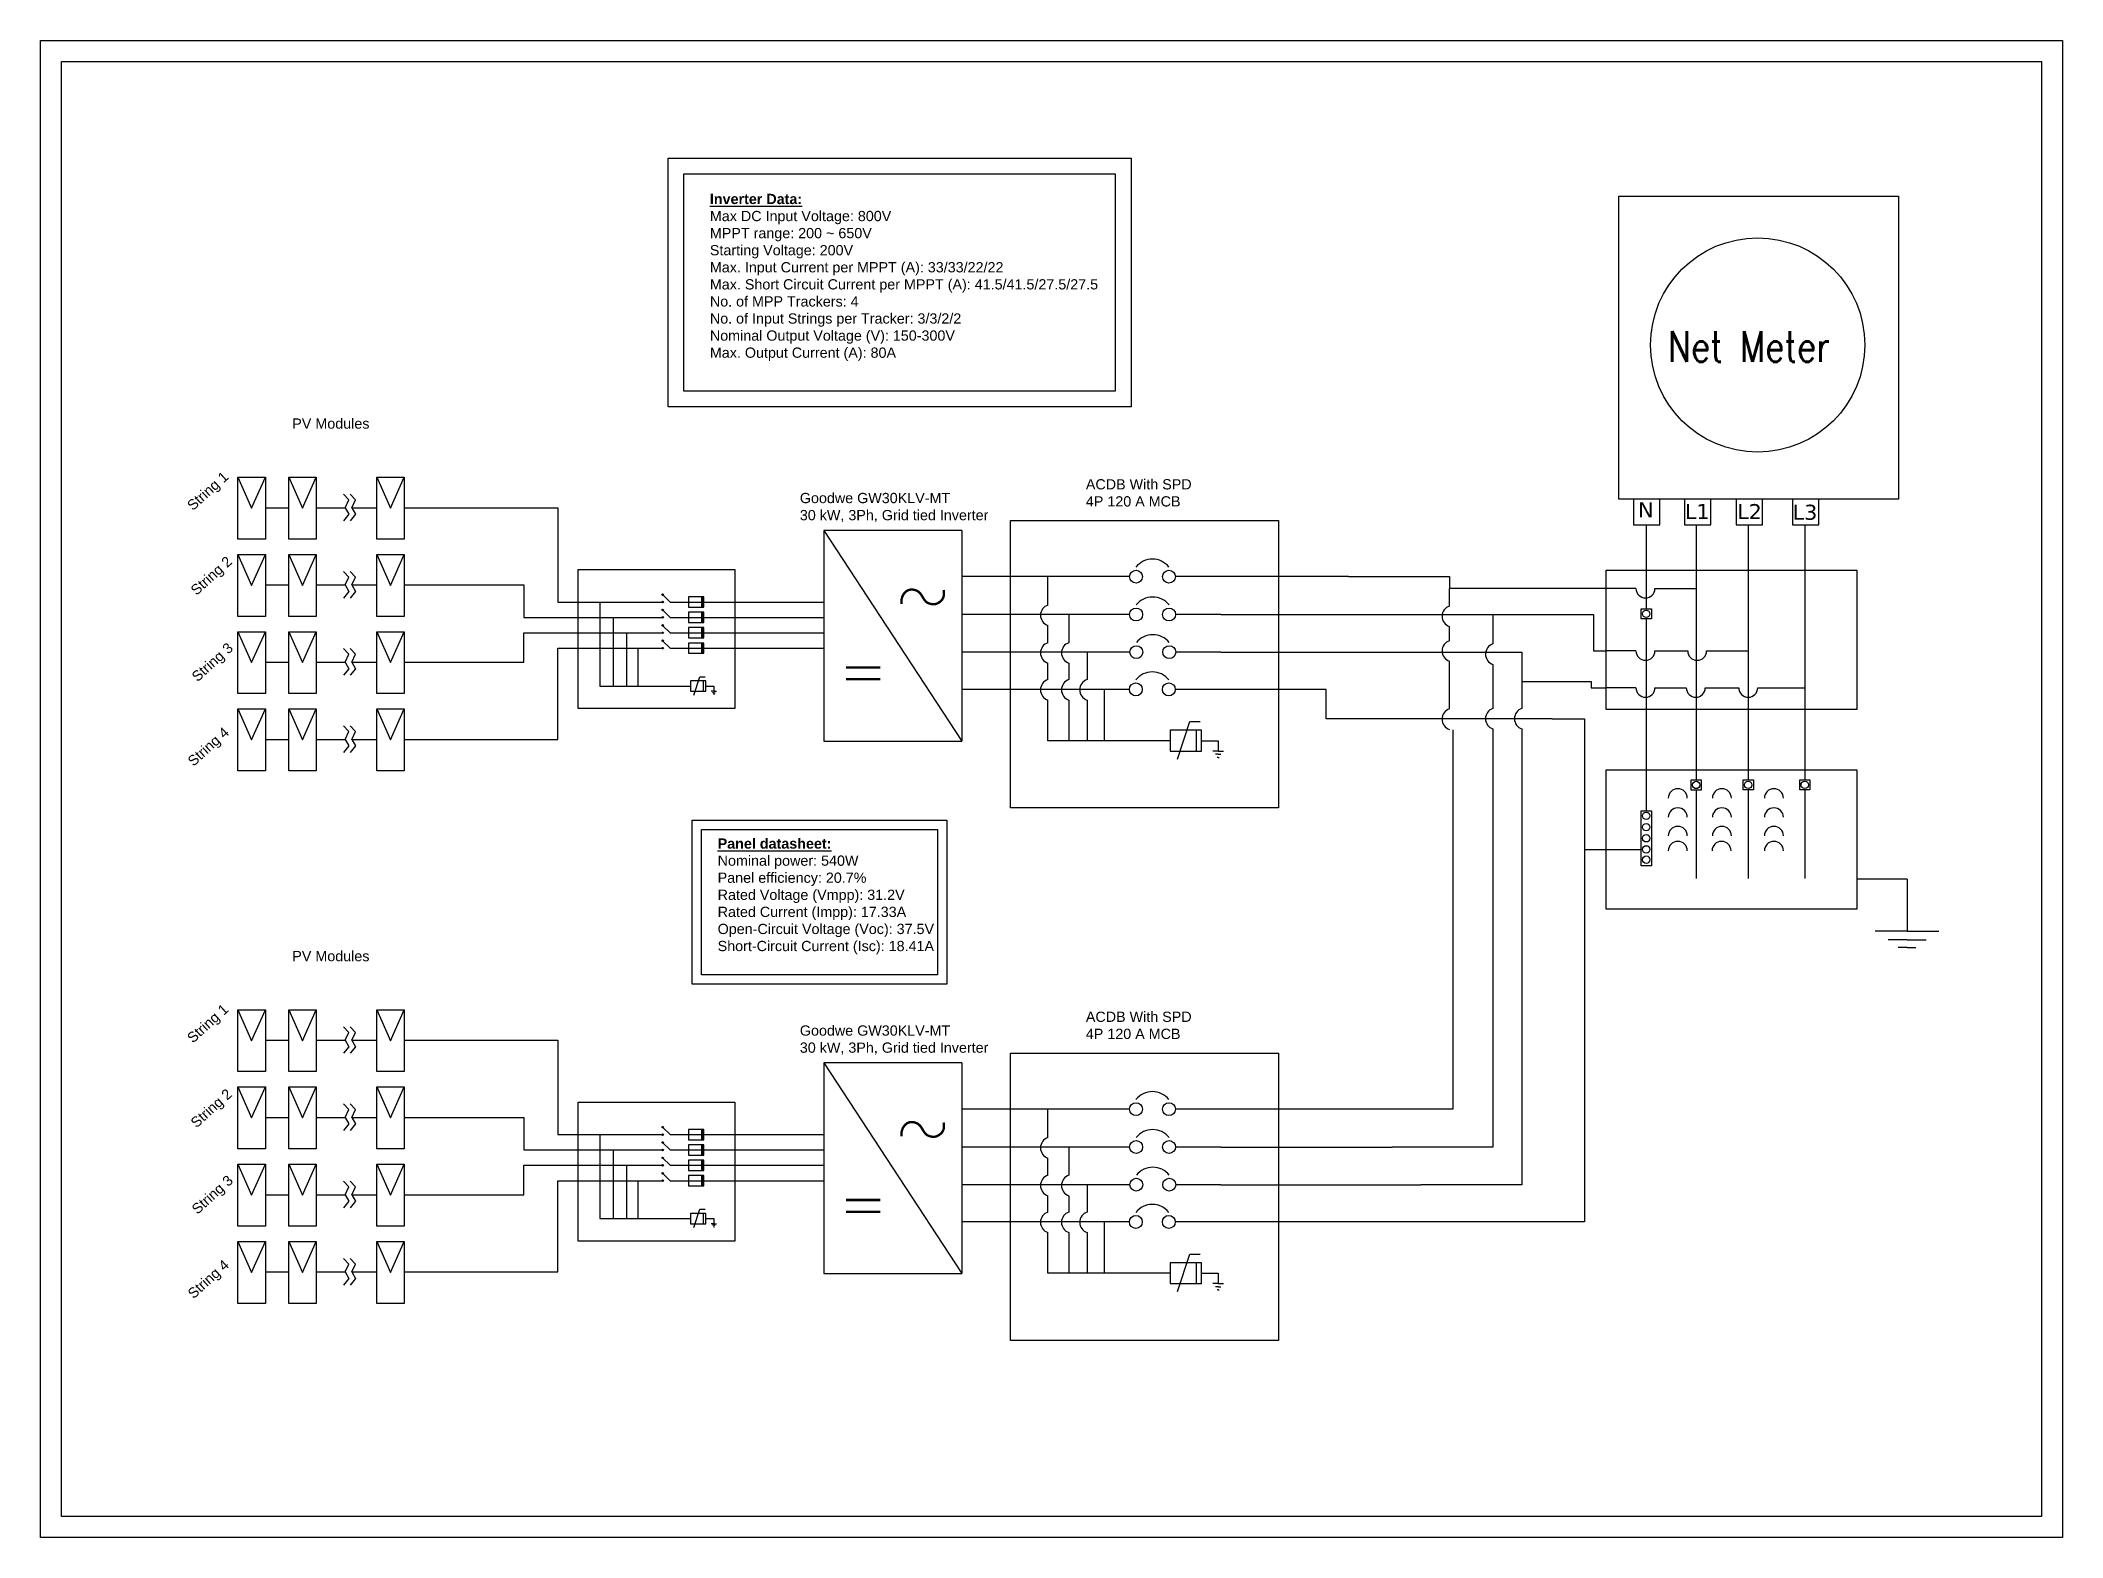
# Model space of a CAD drawing. Header units: inches. Extents: x 694 to 4640, y 474 to 3398.
import ezdxf

# ---------------------------------------------------------------- set-up
doc = ezdxf.new("R2010")
doc.units = ezdxf.units.IN
doc.header["$MEASUREMENT"] = 0
doc.linetypes.add('DASHED', pattern=[0.75, 0.5, -0.25])
doc.layers.add('THICK', color=3, linetype='Continuous')
doc.layers.add('TXT', color=4, linetype='Continuous')
doc.styles.get("Standard").update_dxf_attribs({"font": 'arial.ttf'})
doc.styles.add('SV', font='simplex', dxfattribs={"width": 0.9})

msp = doc.modelspace()

# ---------------------------------------------------------------- hatches: boundary and pattern name
h = msp.add_hatch(color=256)
h.dxf.hatch_style = 1
h.paths.add_polyline_path([(1906.7, 2315.5, 1), (1909.7, 2315.5, 1)])
h.paths.add_polyline_path([(1909.7, 2301, 1), (1906.7, 2301, 1)])
h = msp.add_hatch(color=256)
h.dxf.hatch_style = 1
h.paths.add_polyline_path([(1988.8, 2301), (1988.8, 2311), (1984, 2311), (1984, 2291), (1988.8, 2291)])
h = msp.add_hatch(color=256)
h.dxf.hatch_style = 1
h.paths.add_polyline_path([(1906.7, 2285.5, 1), (1909.7, 2285.5, 1)])
h.paths.add_polyline_path([(1909.7, 2271, 1), (1906.7, 2271, 1)])
h = msp.add_hatch(color=256)
h.dxf.hatch_style = 1
h.paths.add_polyline_path([(1906.7, 2255.5, 1), (1909.7, 2255.5, 1)])
h.paths.add_polyline_path([(1909.7, 2241, 1), (1906.7, 2241, 1)])
h = msp.add_hatch(color=256)
h.dxf.hatch_style = 1
h.paths.add_polyline_path([(1906.7, 2255.5, 1), (1909.7, 2255.5, 1)])
h.paths.add_polyline_path([(1906.7, 2241, 1), (1909.7, 2241, 1)])
h = msp.add_hatch(color=256)
h.dxf.hatch_style = 1
h.paths.add_polyline_path([(1988.8, 2271), (1988.8, 2281), (1984, 2281), (1984, 2261), (1988.8, 2261)])
h = msp.add_hatch(color=256)
h.dxf.hatch_style = 1
h.paths.add_polyline_path([(1988.8, 2241), (1988.8, 2251), (1984, 2251), (1984, 2231), (1988.8, 2231)])
h = msp.add_hatch(color=256)
h.dxf.hatch_style = 1
h.paths.add_polyline_path([(1988.8, 2241), (1988.8, 2251), (1984, 2251), (1984, 2231), (1988.8, 2231)])
h = msp.add_hatch(color=256)
h.dxf.hatch_style = 1
h.paths.add_polyline_path([(1906.7, 2225.5, 1), (1909.7, 2225.5, 1)])
h.paths.add_polyline_path([(1909.7, 2211, 1), (1906.7, 2211, 1)])
h = msp.add_hatch(color=256)
h.dxf.hatch_style = 1
h.paths.add_polyline_path([(1988.8, 2211), (1988.8, 2221), (1984, 2221), (1984, 2201), (1988.8, 2201)])
h = msp.add_hatch(color=256)
h.dxf.hatch_style = 1
h.paths.add_polyline_path([(1906.7, 1275.8, 1), (1909.7, 1275.8, 1)])
h.paths.add_polyline_path([(1909.7, 1261.3, 1), (1906.7, 1261.3, 1)])
h = msp.add_hatch(color=256)
h.dxf.hatch_style = 1
h.paths.add_polyline_path([(1988.8, 1261.3), (1988.8, 1271.3), (1984, 1271.3), (1984, 1251.3), (1988.8, 1251.3)])
h = msp.add_hatch(color=256)
h.dxf.hatch_style = 1
h.paths.add_polyline_path([(1906.7, 1245.8, 1), (1909.7, 1245.8, 1)])
h.paths.add_polyline_path([(1909.7, 1231.3, 1), (1906.7, 1231.3, 1)])
h = msp.add_hatch(color=256)
h.dxf.hatch_style = 1
h.paths.add_polyline_path([(1988.8, 1231.3), (1988.8, 1241.3), (1984, 1241.3), (1984, 1221.3), (1988.8, 1221.3)])
h = msp.add_hatch(color=256)
h.dxf.hatch_style = 1
h.paths.add_polyline_path([(1906.7, 1215.8, 1), (1909.7, 1215.8, 1)])
h.paths.add_polyline_path([(1909.7, 1201.3, 1), (1906.7, 1201.3, 1)])
h = msp.add_hatch(color=256)
h.dxf.hatch_style = 1
h.paths.add_polyline_path([(1906.7, 1215.8, 1), (1909.7, 1215.8, 1)])
h.paths.add_polyline_path([(1906.7, 1201.3, 1), (1909.7, 1201.3, 1)])
h = msp.add_hatch(color=256)
h.dxf.hatch_style = 1
h.paths.add_polyline_path([(1906.7, 1185.8, 1), (1909.7, 1185.8, 1)])
h.paths.add_polyline_path([(1909.7, 1171.3, 1), (1906.7, 1171.3, 1)])
h = msp.add_hatch(color=256)
h.dxf.hatch_style = 1
h.paths.add_polyline_path([(1988.8, 1201.3), (1988.8, 1211.3), (1984, 1211.3), (1984, 1191.3), (1988.8, 1191.3)])
h = msp.add_hatch(color=256)
h.dxf.hatch_style = 1
h.paths.add_polyline_path([(1988.8, 1201.3), (1988.8, 1211.3), (1984, 1211.3), (1984, 1191.3), (1988.8, 1191.3)])
h = msp.add_hatch(color=256)
h.dxf.hatch_style = 1
h.paths.add_polyline_path([(1988.8, 1171.3), (1988.8, 1181.3), (1984, 1181.3), (1984, 1161.3), (1988.8, 1161.3)])

# ---------------------------------------------------------------- linework, layer by layer
at = {"color": 0}
for p, q in [((1079.3, 2544.7), (1106.2, 2484.3)), ((1106.2, 2484.3), (1133, 2544.7)), ((1178.7, 2544.7), (1205.5, 2484.3)), ((1205.5, 2484.3), (1232.3, 2544.7)), ((1350.2, 2544.7), (1377.1, 2484.3)), ((1377.1, 2484.3), (1403.9, 2544.7)), ((2492.3, 2441), (2222.6, 2441)), ((2222.6, 2441), (2492.3, 2029.7)), ((2222.6, 2441), (2222.6, 2029.7)), ((2492.3, 2441), (2492.3, 2029.7)), ((2492.3, 2441), (2492.3, 2380.7)), ((1079.3, 2393.9), (1106.2, 2333.5)), ((1106.2, 2333.5), (1133, 2393.9)), ((1178.7, 2393.9), (1205.5, 2333.5)), ((1205.5, 2333.5), (1232.3, 2393.9)), ((1350.2, 2393.9), (1377.1, 2333.5)), ((1377.1, 2333.5), (1403.9, 2393.9)), ((1079.3, 2243.1), (1106.2, 2182.7)), ((1106.2, 2182.7), (1133, 2243.1)), ((1178.7, 2243.1), (1205.5, 2182.7)), ((1205.5, 2182.7), (1232.3, 2243.1)), ((1350.2, 2243.1), (1377.1, 2182.7)), ((1377.1, 2182.7), (1403.9, 2243.1)), ((1079.3, 2092.3), (1106.2, 2031.8)), ((1106.2, 2031.8), (1133, 2092.3)), ((1178.7, 2092.3), (1205.5, 2031.8)), ((1205.5, 2031.8), (1232.3, 2092.3)), ((1350.2, 2092.3), (1377.1, 2031.8)), ((1377.1, 2031.8), (1403.9, 2092.3)), ((2222.6, 2029.7), (2492.3, 2029.7)), ((1079.3, 1505), (1106.2, 1444.6)), ((1106.2, 1444.6), (1133, 1505)), ((1178.7, 1505), (1205.5, 1444.6)), ((1205.5, 1444.6), (1232.3, 1505)), ((1350.2, 1505), (1377.1, 1444.6)), ((1377.1, 1444.6), (1403.9, 1505)), ((2492.3, 1401.3), (2222.6, 1401.3)), ((2222.6, 1401.3), (2492.3, 990)), ((2222.6, 1401.3), (2222.6, 990)), ((2492.3, 1401.3), (2492.3, 990)), ((2492.3, 1401.3), (2492.3, 1341)), ((1079.3, 1354.2), (1106.2, 1293.8)), ((1106.2, 1293.8), (1133, 1354.2)), ((1178.7, 1354.2), (1205.5, 1293.8)), ((1205.5, 1293.8), (1232.3, 1354.2)), ((1350.2, 1354.2), (1377.1, 1293.8)), ((1377.1, 1293.8), (1403.9, 1354.2)), ((1079.3, 1203.4), (1106.2, 1143)), ((1106.2, 1143), (1133, 1203.4)), ((1178.7, 1203.4), (1205.5, 1143)), ((1205.5, 1143), (1232.3, 1203.4)), ((1350.2, 1203.4), (1377.1, 1143)), ((1377.1, 1143), (1403.9, 1203.4)), ((1079.3, 1052.6), (1106.2, 992.2)), ((1106.2, 992.2), (1133, 1052.6)), ((1178.7, 1052.6), (1205.5, 992.2)), ((1205.5, 992.2), (1232.3, 1052.6)), ((1350.2, 1052.6), (1377.1, 992.2)), ((1377.1, 992.2), (1403.9, 1052.6)), ((2222.6, 990), (2492.3, 990))]:
    msp.add_line(p, q, dxfattribs=at)
for p, q in [((1295.9, 2500.6), (1285.5, 2511.6)), ((1288.8, 2485.2), (1295.9, 2500.6)), ((1308.6, 2500.6), (1298.2, 2511.6)), ((1301.6, 2485.2), (1308.6, 2500.6)), ((1133, 2485.2), (1178.7, 2485.2)), ((1232.3, 2485.2), (1288.8, 2485.2)), ((1295.9, 2472.5), (1285.5, 2459.7)), ((1288.8, 2485.2), (1295.9, 2472.5)), ((1308.6, 2472.5), (1298.2, 2459.7)), ((1301.6, 2485.2), (1308.6, 2472.5)), ((1301.6, 2485.2), (1350.2, 2485.2)), ((1403.9, 2485.2), (1704, 2485.2)), ((1704, 2485.2), (1704, 2301)), ((3827.9, 2451.7), (3827.9, 2287.8)), ((3925.4, 2451.7), (3925.4, 1953.6)), ((4027, 2451.7), (4027, 1953.8)), ((4137.3, 2451.7), (4137.3, 1953.8)), ((1133, 2334.4), (1178.7, 2334.4)), ((1232.3, 2334.4), (1288.8, 2334.4)), ((1295.9, 2349.8), (1285.5, 2360.8)), ((1288.8, 2334.4), (1295.9, 2349.8)), ((1288.8, 2334.4), (1295.9, 2321.6)), ((1308.6, 2349.8), (1298.2, 2360.8)), ((1301.6, 2334.4), (1308.6, 2349.8)), ((1301.6, 2334.4), (1308.6, 2321.6)), ((1301.6, 2334.4), (1350.2, 2334.4)), ((1403.9, 2334.4), (1637.5, 2334.4)), ((1637.5, 2334.4), (1637.5, 2271)), ((2660.3, 2295.2), (2660.3, 2350.6)), ((1295.9, 2321.6), (1285.5, 2308.9)), ((1308.6, 2321.6), (1298.2, 2308.9)), ((1704, 2301), (1860, 2301)), ((1785.5, 2301), (1785.5, 2137)), ((1860, 2301), (1908.2, 2301)), ((1908.2, 2315.5), (1922.9, 2301)), ((1922.9, 2301), (1943.7, 2301)), ((1943.7, 2301), (1988.8, 2301)), ((1988.8, 2311), (1958.8, 2311)), ((1958.8, 2311), (1958.8, 2291)), ((1958.8, 2291), (1988.8, 2291)), ((1984, 2311), (1984, 2291)), ((1984, 2301), (2222.6, 2301)), ((1988.8, 2301), (1988.8, 2311)), ((1988.8, 2291), (1988.8, 2301)), ((1637.5, 2271), (1860, 2271)), ((1811.5, 2271), (1811.5, 2137)), ((1860, 2271), (1908.2, 2271)), ((1908.2, 2285.5), (1922.9, 2271)), ((1908.2, 2255.5), (1922.9, 2241)), ((1908.2, 2255.5), (1922.9, 2241)), ((1922.9, 2271), (1943.7, 2271)), ((1943.7, 2271), (1988.8, 2271)), ((1988.8, 2281), (1958.8, 2281)), ((1958.8, 2281), (1958.8, 2261)), ((1958.8, 2261), (1988.8, 2261)), ((1958.8, 2261), (1988.8, 2261)), ((1988.8, 2251), (1958.8, 2251)), ((1958.8, 2251), (1958.8, 2231)), ((1988.8, 2251), (1958.8, 2251)), ((1958.8, 2251), (1958.8, 2231)), ((1984, 2281), (1984, 2261)), ((1984, 2271), (2222.6, 2271)), ((1984, 2251), (1984, 2231)), ((1984, 2251), (1984, 2231)), ((1988.8, 2271), (1988.8, 2281)), ((1988.8, 2261), (1988.8, 2271)), ((1988.8, 2241), (1988.8, 2251)), ((1988.8, 2241), (1988.8, 2251)), ((2660.3, 2221.7), (2660.3, 2255.2)), ((2701.3, 2276.7), (2701.3, 2221.7)), ((3827.9, 2268.1), (3827.9, 1893.3)), ((1637.5, 2183.6), (1637.5, 2241)), ((1637.5, 2241), (1860, 2241)), ((1704, 2032.7), (1704, 2211)), ((1704, 2211), (1860, 2211)), ((1837.5, 2241), (1837.5, 2137)), ((1860, 2241), (1908.2, 2241)), ((1860, 2241), (1908.2, 2241)), ((1860, 2211), (1908.2, 2211)), ((1860, 2211), (1860, 2137)), ((1908.2, 2225.5), (1922.9, 2211)), ((1922.9, 2241), (1943.7, 2241)), ((1922.9, 2241), (1943.7, 2241)), ((1922.9, 2211), (1943.7, 2211)), ((1943.7, 2241), (1988.8, 2241)), ((1943.7, 2241), (1988.8, 2241)), ((1943.7, 2211), (1988.8, 2211)), ((1958.8, 2231), (1988.8, 2231)), ((1958.8, 2231), (1988.8, 2231)), ((1988.8, 2221), (1958.8, 2221)), ((1958.8, 2221), (1958.8, 2201)), ((1984, 2241), (2222.6, 2241)), ((1984, 2241), (2222.6, 2241)), ((1984, 2221), (1984, 2201)), ((1984, 2211), (2222.6, 2211)), ((1988.8, 2231), (1988.8, 2241)), ((1988.8, 2231), (1988.8, 2241)), ((1988.8, 2211), (1988.8, 2221)), ((1988.8, 2201), (1988.8, 2211)), ((1133, 2183.6), (1178.7, 2183.6)), ((1232.3, 2183.6), (1288.8, 2183.6)), ((1295.9, 2199), (1285.5, 2210)), ((1295.9, 2170.8), (1285.5, 2158.1)), ((1288.8, 2183.6), (1295.9, 2199)), ((1288.8, 2183.6), (1295.9, 2170.8)), ((1308.6, 2199), (1298.2, 2210)), ((1308.6, 2170.8), (1298.2, 2158.1)), ((1301.6, 2183.6), (1308.6, 2199)), ((1301.6, 2183.6), (1308.6, 2170.8)), ((1301.6, 2183.6), (1350.2, 2183.6)), ((1403.9, 2183.6), (1637.5, 2183.6)), ((1958.8, 2201), (1988.8, 2201)), ((2660.3, 2149.7), (2660.3, 2181.7)), ((2701.3, 2181.7), (2701.3, 2149.7)), ((2736.8, 2203.2), (2736.8, 2149.7)), ((1785.5, 2137), (1860, 2137)), ((1860, 2137), (1886, 2137)), ((1886, 2137), (1962.4, 2137)), ((1992.4, 2147), (1962.4, 2147)), ((1962.4, 2147), (1962.4, 2127)), ((1969.5, 2119.4), (1981.2, 2155.2)), ((1981.2, 2155.2), (1991.1, 2155.2)), ((1987.3, 2147), (1987.3, 2127)), ((1992.4, 2137), (1992.4, 2147)), ((1992.4, 2127), (1992.4, 2137)), ((1992.4, 2137), (2008.3, 2137)), ((2008.3, 2137), (2008.3, 2127)), ((1962.4, 2127), (1992.4, 2127)), ((2008.3, 2127), (2003.3, 2127)), ((2008.3, 2124), (2005.8, 2124)), ((2008.3, 2121), (2007.3, 2121)), ((2008.3, 2127), (2013.3, 2127)), ((2008.3, 2124), (2010.8, 2124)), ((2008.3, 2121), (2009.3, 2121)), ((2660.3, 2030.3), (2660.3, 2109.7)), ((2701.3, 2109.7), (2701.3, 2030.3)), ((2736.8, 2109.7), (2736.8, 2030.3)), ((2770.3, 2130.4), (2770.3, 2030.3)), ((1295.9, 2048.1), (1285.5, 2059.2)), ((1308.6, 2048.1), (1298.2, 2059.2)), ((2913.3, 1994.4), (2937.2, 2067.5)), ((2937.2, 2067.5), (2957.3, 2067.5)), ((1133, 2032.7), (1178.7, 2032.7)), ((1232.3, 2032.7), (1288.8, 2032.7)), ((1295.9, 2020), (1285.5, 2007.3)), ((1288.8, 2032.7), (1295.9, 2048.1)), ((1288.8, 2032.7), (1295.9, 2020)), ((1308.6, 2020), (1298.2, 2007.3)), ((1301.6, 2032.7), (1308.6, 2048.1)), ((1301.6, 2032.7), (1308.6, 2020)), ((1301.6, 2032.7), (1350.2, 2032.7)), ((1403.9, 2032.7), (1704, 2032.7)), ((2898.8, 2030.3), (2660.3, 2030.3)), ((2960, 2050.7), (2898.8, 2050.7)), ((2898.8, 2050.7), (2898.8, 2010)), ((2949.5, 2050.7), (2949.5, 2010)), ((2960, 2030.3), (2960, 2050.7)), ((2960, 2010), (2960, 2030.3)), ((2960, 2030.3), (2992.5, 2030.3)), ((2992.5, 2030.3), (2992.5, 2010)), ((2898.8, 2010), (2960, 2010)), ((2992.5, 2010), (2982.3, 2010)), ((2992.5, 2003.8), (2987.4, 2003.8)), ((2992.5, 1997.7), (2990.4, 1997.7)), ((2992.5, 2010), (3002.7, 2010)), ((2992.5, 2003.8), (2997.6, 2003.8)), ((2992.5, 1997.7), (2994.5, 1997.7)), ((3925.4, 1934), (3925.4, 1761.1)), ((4027, 1934.1), (4027, 1761.1)), ((4137.3, 1934.1), (4137.3, 1761.1)), ((4337, 1759.7), (4238.9, 1759.7)), ((4337, 1759.7), (4337, 1658.4)), ((4337, 1658.4), (4275.1, 1658.4)), ((4337, 1658.4), (4399, 1658.4)), ((4337, 1641.6), (4299.9, 1641.6)), ((4337, 1626.3), (4319.8, 1626.3)), ((4337, 1641.6), (4374.2, 1641.6)), ((4337, 1626.3), (4354.3, 1626.3)), ((1295.9, 1460.9), (1285.5, 1471.9)), ((1288.8, 1445.5), (1295.9, 1460.9)), ((1308.6, 1460.9), (1298.2, 1471.9)), ((1301.6, 1445.5), (1308.6, 1460.9)), ((1133, 1445.5), (1178.7, 1445.5)), ((1232.3, 1445.5), (1288.8, 1445.5)), ((1295.9, 1432.8), (1285.5, 1420.1)), ((1288.8, 1445.5), (1295.9, 1432.8)), ((1308.6, 1432.8), (1298.2, 1420.1)), ((1301.6, 1445.5), (1308.6, 1432.8)), ((1301.6, 1445.5), (1350.2, 1445.5)), ((1403.9, 1445.5), (1704, 1445.5)), ((1704, 1445.5), (1704, 1261.3)), ((1295.9, 1310.1), (1285.5, 1321.1)), ((1288.8, 1294.7), (1295.9, 1310.1)), ((1308.6, 1310.1), (1298.2, 1321.1)), ((1301.6, 1294.7), (1308.6, 1310.1)), ((2660.3, 1255.5), (2660.3, 1310.9)), ((1133, 1294.7), (1178.7, 1294.7)), ((1232.3, 1294.7), (1288.8, 1294.7)), ((1295.9, 1282), (1285.5, 1269.2)), ((1288.8, 1294.7), (1295.9, 1282)), ((1308.6, 1282), (1298.2, 1269.2)), ((1301.6, 1294.7), (1308.6, 1282)), ((1301.6, 1294.7), (1350.2, 1294.7)), ((1403.9, 1294.7), (1637.5, 1294.7)), ((1637.5, 1294.7), (1637.5, 1231.3)), ((1908.2, 1275.8), (1922.9, 1261.3)), ((1988.8, 1271.3), (1958.8, 1271.3)), ((1958.8, 1271.3), (1958.8, 1251.3)), ((1984, 1271.3), (1984, 1251.3)), ((1988.8, 1261.3), (1988.8, 1271.3)), ((1637.5, 1231.3), (1860, 1231.3)), ((1704, 1261.3), (1860, 1261.3)), ((1785.5, 1261.3), (1785.5, 1097.3)), ((1811.5, 1231.3), (1811.5, 1097.3)), ((1860, 1261.3), (1908.2, 1261.3)), ((1860, 1231.3), (1908.2, 1231.3)), ((1908.2, 1245.8), (1922.9, 1231.3)), ((1922.9, 1261.3), (1943.7, 1261.3)), ((1922.9, 1231.3), (1943.7, 1231.3)), ((1943.7, 1261.3), (1988.8, 1261.3)), ((1943.7, 1231.3), (1988.8, 1231.3)), ((1958.8, 1251.3), (1988.8, 1251.3)), ((1988.8, 1241.3), (1958.8, 1241.3)), ((1958.8, 1241.3), (1958.8, 1221.3)), ((1984, 1261.3), (2222.6, 1261.3)), ((1984, 1241.3), (1984, 1221.3)), ((1984, 1231.3), (2222.6, 1231.3)), ((1988.8, 1251.3), (1988.8, 1261.3)), ((1988.8, 1231.3), (1988.8, 1241.3)), ((1988.8, 1221.3), (1988.8, 1231.3)), ((2701.3, 1237), (2701.3, 1182)), ((1637.5, 1143.9), (1637.5, 1201.3)), ((1637.5, 1201.3), (1860, 1201.3)), ((1837.5, 1201.3), (1837.5, 1097.3)), ((1860, 1201.3), (1908.2, 1201.3)), ((1860, 1201.3), (1908.2, 1201.3)), ((1908.2, 1215.8), (1922.9, 1201.3)), ((1908.2, 1215.8), (1922.9, 1201.3)), ((1908.2, 1185.8), (1922.9, 1171.3)), ((1922.9, 1201.3), (1943.7, 1201.3)), ((1922.9, 1201.3), (1943.7, 1201.3)), ((1943.7, 1201.3), (1988.8, 1201.3)), ((1943.7, 1201.3), (1988.8, 1201.3)), ((1958.8, 1221.3), (1988.8, 1221.3)), ((1958.8, 1221.3), (1988.8, 1221.3)), ((1988.8, 1211.3), (1958.8, 1211.3)), ((1958.8, 1211.3), (1958.8, 1191.3)), ((1988.8, 1211.3), (1958.8, 1211.3)), ((1958.8, 1211.3), (1958.8, 1191.3)), ((1958.8, 1191.3), (1988.8, 1191.3)), ((1958.8, 1191.3), (1988.8, 1191.3)), ((1984, 1211.3), (1984, 1191.3)), ((1984, 1211.3), (1984, 1191.3)), ((1984, 1201.3), (2222.6, 1201.3)), ((1984, 1201.3), (2222.6, 1201.3)), ((1988.8, 1201.3), (1988.8, 1211.3)), ((1988.8, 1201.3), (1988.8, 1211.3)), ((1988.8, 1191.3), (1988.8, 1201.3)), ((1988.8, 1191.3), (1988.8, 1201.3)), ((2660.3, 1182), (2660.3, 1215.5)), ((1295.9, 1159.3), (1285.5, 1170.3)), ((1288.8, 1143.9), (1295.9, 1159.3)), ((1308.6, 1159.3), (1298.2, 1170.3)), ((1301.6, 1143.9), (1308.6, 1159.3)), ((1704, 993), (1704, 1171.3)), ((1704, 1171.3), (1860, 1171.3)), ((1860, 1171.3), (1908.2, 1171.3)), ((1860, 1171.3), (1860, 1097.3)), ((1922.9, 1171.3), (1943.7, 1171.3)), ((1943.7, 1171.3), (1988.8, 1171.3)), ((1988.8, 1181.3), (1958.8, 1181.3)), ((1958.8, 1181.3), (1958.8, 1161.3)), ((1958.8, 1161.3), (1988.8, 1161.3)), ((1984, 1181.3), (1984, 1161.3)), ((1984, 1171.3), (2222.6, 1171.3)), ((1988.8, 1171.3), (1988.8, 1181.3)), ((1988.8, 1161.3), (1988.8, 1171.3)), ((2736.8, 1163.5), (2736.8, 1110)), ((1133, 1143.9), (1178.7, 1143.9)), ((1232.3, 1143.9), (1288.8, 1143.9)), ((1295.9, 1131.1), (1285.5, 1118.4)), ((1288.8, 1143.9), (1295.9, 1131.1)), ((1308.6, 1131.1), (1298.2, 1118.4)), ((1301.6, 1143.9), (1308.6, 1131.1)), ((1301.6, 1143.9), (1350.2, 1143.9)), ((1403.9, 1143.9), (1637.5, 1143.9)), ((1992.4, 1107.3), (1962.4, 1107.3)), ((1962.4, 1107.3), (1962.4, 1087.3)), ((1969.5, 1079.7), (1981.2, 1115.5)), ((1981.2, 1115.5), (1991.1, 1115.5)), ((1987.3, 1107.3), (1987.3, 1087.3)), ((1992.4, 1097.3), (1992.4, 1107.3)), ((2660.3, 1110), (2660.3, 1142)), ((2701.3, 1142), (2701.3, 1110)), ((1785.5, 1097.3), (1860, 1097.3)), ((1860, 1097.3), (1886, 1097.3)), ((1886, 1097.3), (1962.4, 1097.3)), ((1962.4, 1087.3), (1992.4, 1087.3)), ((1992.4, 1087.3), (1992.4, 1097.3)), ((1992.4, 1097.3), (2008.3, 1097.3)), ((2008.3, 1087.3), (2003.3, 1087.3)), ((2008.3, 1084.3), (2005.8, 1084.3)), ((2008.3, 1081.3), (2007.3, 1081.3)), ((2008.3, 1097.3), (2008.3, 1087.3)), ((2008.3, 1087.3), (2013.3, 1087.3)), ((2008.3, 1084.3), (2010.8, 1084.3)), ((2008.3, 1081.3), (2009.3, 1081.3)), ((2660.3, 990.6), (2660.3, 1070)), ((2701.3, 1070), (2701.3, 990.6)), ((2736.8, 1070), (2736.8, 990.6)), ((2770.3, 1090.8), (2770.3, 990.6)), ((3203.5, 1090.8), (2997.7, 1090.8)), ((2913.3, 954.7), (2937.2, 1027.8)), ((2937.2, 1027.8), (2957.3, 1027.8)), ((1133, 993), (1178.7, 993)), ((1232.3, 993), (1288.8, 993)), ((1295.9, 1008.4), (1285.5, 1019.5)), ((1288.8, 993), (1295.9, 1008.4)), ((1288.8, 993), (1295.9, 980.3)), ((1308.6, 1008.4), (1298.2, 1019.5)), ((1301.6, 993), (1308.6, 1008.4)), ((1301.6, 993), (1308.6, 980.3)), ((1301.6, 993), (1350.2, 993)), ((1403.9, 993), (1704, 993)), ((2898.8, 990.6), (2660.3, 990.6)), ((2960, 1011), (2898.8, 1011)), ((2898.8, 1011), (2898.8, 970.3)), ((2949.5, 1011), (2949.5, 970.3)), ((2960, 990.6), (2960, 1011)), ((2960, 970.3), (2960, 990.6)), ((2960, 990.6), (2992.5, 990.6)), ((2992.5, 990.6), (2992.5, 970.3)), ((1295.9, 980.3), (1285.5, 967.6)), ((1308.6, 980.3), (1298.2, 967.6)), ((2898.8, 970.3), (2960, 970.3)), ((2992.5, 970.3), (2982.3, 970.3)), ((2992.5, 964.1), (2987.4, 964.1)), ((2992.5, 958), (2990.4, 958)), ((2992.5, 970.3), (3002.7, 970.3)), ((2992.5, 964.1), (2997.6, 964.1)), ((2992.5, 958), (2994.5, 958))]:
    msp.add_line(p, q)
at = {"color": 1}
for p, q in [((2819.6, 2350.6), (2492.3, 2350.6)), ((2997.7, 2350.6), (2909, 2350.6)), ((3247.2, 2350.6), (2997.7, 2350.6)), ((3247.2, 2350.6), (3444.1, 2350.6)), ((3444.1, 2350.6), (3444.1, 2327.6)), ((3750, 2327.6), (3444.1, 2327.6)), ((3444.1, 2293.2), (3444.1, 2327.6)), ((3808, 2327.6), (3750, 2327.6)), ((3845, 2327.6), (3925.4, 2327.6)), ((3444.1, 2225.5), (3444.1, 2253.2)), ((3444.1, 2123.8), (3444.1, 2185.5)), ((3444.1, 2092.3), (3444.1, 2123.8)), ((3450.6, 2051.3), (3450.6, 1310.9)), ((2819.6, 1310.9), (2492.3, 1310.9)), ((2997.7, 1310.9), (2909, 1310.9)), ((3247.2, 1310.9), (2997.7, 1310.9)), ((3450.6, 1310.9), (3247.2, 1310.9))]:
    msp.add_line(p, q, dxfattribs=at)
at = {"color": 2}
for p, q in [((2819.9, 2276.7), (2492.3, 2276.7)), ((2997.7, 2276.7), (2909.3, 2276.7)), ((2997.7, 2276.7), (3331.8, 2276.7)), ((3331.8, 2276.7), (3528.8, 2276.7)), ((3528.8, 2276.7), (3528.8, 2219.2)), ((3528.8, 2276.7), (3724.8, 2276.7)), ((3724.8, 2276.7), (3724.8, 2219.2)), ((3724.8, 2219.2), (3724.8, 2205.8)), ((3528.8, 2179.2), (3528.8, 2123.8)), ((3724.8, 2205.8), (3750, 2205.8)), ((3808, 2205.8), (3750, 2205.8)), ((3845, 2205.8), (3908.9, 2205.8)), ((3945.9, 2205.8), (4026.3, 2205.8)), ((3528.8, 2123.8), (3528.8, 2093.3)), ((3528.8, 2053.3), (3528.8, 1237)), ((2819.9, 1237), (2492.3, 1237)), ((2997.7, 1237), (2909.3, 1237)), ((2997.7, 1237), (3331.8, 1237)), ((3528.8, 1237), (3331.8, 1237))]:
    msp.add_line(p, q, dxfattribs=at)
at = {"color": 5}
for p, q in [((2820.3, 2203.2), (2492.3, 2203.2)), ((2997.7, 2203.2), (2909.7, 2203.2)), ((2997.7, 2203.2), (3388.3, 2203.2)), ((3388.3, 2203.2), (3585.3, 2203.2)), ((3585.3, 2203.2), (3585.3, 2145.7)), ((3585.3, 2145.7), (3585.3, 2093.3)), ((3585.3, 2145.7), (3720.8, 2145.7)), ((3720.8, 2145.7), (3720.8, 2133.7)), ((3720.8, 2133.7), (3750, 2133.7)), ((3808, 2133.7), (3750, 2133.7)), ((3845, 2133.7), (3906.2, 2133.7)), ((3943.2, 2133.7), (4008.6, 2133.7)), ((4045.6, 2133.7), (4137.3, 2133.7)), ((3585.3, 2053.3), (3585.3, 1163.5)), ((2820.3, 1163.5), (2492.3, 1163.5)), ((2997.7, 1163.5), (2909.7, 1163.5)), ((2997.7, 1163.5), (3388.3, 1163.5)), ((3585.3, 1163.5), (3388.3, 1163.5))]:
    msp.add_line(p, q, dxfattribs=at)
at = {"color": 3}
for p, q in [((2819.3, 2130.4), (2492.3, 2130.4)), ((2997.7, 2130.4), (2908.7, 2130.4)), ((3203.5, 2130.4), (2997.7, 2130.4)), ((3203.5, 2073), (3203.5, 2130.4)), ((3644.3, 2073), (3203.5, 2073)), ((3644.3, 2073), (3707.3, 2073)), ((3707.3, 2073), (3707.3, 1818.1)), ((3707.3, 1818.1), (3818.4, 1818.1)), ((3707.3, 1818.1), (3707.3, 1090.8)), ((2819.3, 1090.8), (2492.3, 1090.8)), ((2997.7, 1090.8), (2908.7, 1090.8)), ((3707.3, 1090.8), (3203.5, 1090.8))]:
    msp.add_line(p, q, dxfattribs=at)
for points in [[(694, 3397.5), (4640.5, 3397.5), (4640.5, 474.5), (694, 474.5)], [(735.3, 3356.2), (4599.2, 3356.2), (4599.2, 515.8), (735.3, 515.8)], [(1919, 3167.5), (2822.5, 3167.5), (2822.5, 2682), (1919, 2682)], [(1949.7, 3136.8), (2791.8, 3136.8), (2791.8, 2712.7), (1949.7, 2712.7)], [(4320, 3093.5), (4320, 2501.7), (3774.7, 2501.7), (3774.7, 3093.5)], [(3803, 2501.7), (3803, 2451.7), (3854.6, 2451.7), (3854.6, 2501.7)], [(3902.6, 2501.7), (3902.6, 2451.7), (3954.1, 2451.7), (3954.1, 2501.7)], [(4003.3, 2501.7), (4003.3, 2451.7), (4054.9, 2451.7), (4054.9, 2501.7)], [(4113.4, 2501.7), (4113.4, 2451.7), (4165, 2451.7), (4165, 2501.7)], [(2587.3, 2460.2), (3110.3, 2460.2), (3110.3, 1899.2), (2587.3, 1899.2)], [(1743.5, 2364.5), (2049.5, 2364.5), (2049.5, 2093), (1743.5, 2093)], [(3750, 2363.2), (4238.9, 2363.2), (4238.9, 2091.4), (3750, 2091.4)], [(3818.3, 2287.8), (3838, 2287.8), (3838, 2268.1), (3818.3, 2268.1)], [(3750, 1973.5), (4238.9, 1973.5), (4238.9, 1701.7), (3750, 1701.7)], [(3915.8, 1953.6), (3935.5, 1953.6), (3935.5, 1934), (3915.8, 1934)], [(4017.3, 1953.8), (4037.1, 1953.8), (4037.1, 1934.1), (4017.3, 1934.1)], [(4127.7, 1953.8), (4147.4, 1953.8), (4147.4, 1934.1), (4127.7, 1934.1)], [(1965.7, 1875), (2463, 1875), (2463, 1554.7), (1965.7, 1554.7)], [(1983.9, 1856.8), (2444.8, 1856.8), (2444.8, 1572.9), (1983.9, 1572.9)], [(3818.4, 1893.3), (3838.1, 1893.3), (3838.1, 1785.7), (3818.4, 1785.7)], [(2587.3, 1420.5), (3110.3, 1420.5), (3110.3, 859.5), (2587.3, 859.5)], [(1743.5, 1324.8), (2049.5, 1324.8), (2049.5, 1053.3), (1743.5, 1053.3)]]:
    msp.add_lwpolyline(points, close=True)
at = {"color": 0}
for points in [[(1079.3, 2544.7), (1133, 2544.7), (1133, 2423.9), (1079.3, 2423.9)], [(1178.7, 2544.7), (1232.3, 2544.7), (1232.3, 2423.9), (1178.7, 2423.9)], [(1350.2, 2544.7), (1403.9, 2544.7), (1403.9, 2423.9), (1350.2, 2423.9)], [(1079.3, 2393.9), (1133, 2393.9), (1133, 2273.1), (1079.3, 2273.1)], [(1178.7, 2393.9), (1232.3, 2393.9), (1232.3, 2273.1), (1178.7, 2273.1)], [(1350.2, 2393.9), (1403.9, 2393.9), (1403.9, 2273.1), (1350.2, 2273.1)], [(1079.3, 2243.1), (1133, 2243.1), (1133, 2122.3), (1079.3, 2122.3)], [(1178.7, 2243.1), (1232.3, 2243.1), (1232.3, 2122.3), (1178.7, 2122.3)], [(1350.2, 2243.1), (1403.9, 2243.1), (1403.9, 2122.3), (1350.2, 2122.3)], [(1079.3, 2092.3), (1133, 2092.3), (1133, 1971.4), (1079.3, 1971.4)], [(1178.7, 2092.3), (1232.3, 2092.3), (1232.3, 1971.4), (1178.7, 1971.4)], [(1350.2, 2092.3), (1403.9, 2092.3), (1403.9, 1971.4), (1350.2, 1971.4)], [(1079.3, 1505), (1133, 1505), (1133, 1384.2), (1079.3, 1384.2)], [(1178.7, 1505), (1232.3, 1505), (1232.3, 1384.2), (1178.7, 1384.2)], [(1350.2, 1505), (1403.9, 1505), (1403.9, 1384.2), (1350.2, 1384.2)], [(1079.3, 1354.2), (1133, 1354.2), (1133, 1233.4), (1079.3, 1233.4)], [(1178.7, 1354.2), (1232.3, 1354.2), (1232.3, 1233.4), (1178.7, 1233.4)], [(1350.2, 1354.2), (1403.9, 1354.2), (1403.9, 1233.4), (1350.2, 1233.4)], [(1079.3, 1203.4), (1133, 1203.4), (1133, 1082.6), (1079.3, 1082.6)], [(1178.7, 1203.4), (1232.3, 1203.4), (1232.3, 1082.6), (1178.7, 1082.6)], [(1350.2, 1203.4), (1403.9, 1203.4), (1403.9, 1082.6), (1350.2, 1082.6)], [(1079.3, 1052.6), (1133, 1052.6), (1133, 931.7), (1079.3, 931.7)], [(1178.7, 1052.6), (1232.3, 1052.6), (1232.3, 931.7), (1178.7, 931.7)], [(1350.2, 1052.6), (1403.9, 1052.6), (1403.9, 931.7), (1350.2, 931.7)]]:
    msp.add_lwpolyline(points, close=True, dxfattribs=at)
for points, const_width in [([(2374.4, 2297.4), (2374.3, 2301.5), (2374.6, 2305.2), (2375.2, 2308.3), (2376, 2311), (2377, 2313.3), (2378, 2315.3), (2379.1, 2317), (2380.3, 2318.5), (2381.4, 2319.7), (2382.4, 2320.8), (2383.4, 2321.6), (2384.4, 2322.4), (2385.3, 2323), (2386.3, 2323.5), (2387.2, 2323.9), (2388.1, 2324.3), (2388.9, 2324.6), (2389.8, 2324.9), (2390.7, 2325.1), (2391.6, 2325.2), (2392.5, 2325.3), (2393.4, 2325.4), (2394.4, 2325.4), (2395.3, 2325.4), (2396.3, 2325.3), (2397.4, 2325.2), (2398.4, 2325), (2399.5, 2324.8), (2400.6, 2324.5), (2401.6, 2324.2), (2402.7, 2323.8), (2403.7, 2323.4), (2404.7, 2322.9), (2405.6, 2322.4), (2406.6, 2321.8), (2407.5, 2321.2), (2408.3, 2320.5), (2409.1, 2319.8), (2409.9, 2319.1), (2410.7, 2318.3), (2411.4, 2317.5), (2412, 2316.6), (2412.7, 2315.7), (2413.3, 2314.8), (2413.9, 2313.8), (2414.5, 2312.9), (2415.1, 2311.9), (2415.7, 2310.9), (2416.3, 2309.8), (2416.9, 2308.8), (2417.6, 2307.8), (2418.2, 2306.8), (2418.9, 2305.8), (2419.5, 2304.9), (2420.2, 2304), (2420.9, 2303.2), (2421.5, 2302.5), (2422.2, 2301.8), (2422.9, 2301.2), (2423.7, 2300.6), (2424.4, 2300.1), (2425.2, 2299.6), (2426.1, 2299.2), (2427, 2298.8), (2428, 2298.4), (2429.1, 2298), (2430.1, 2297.7), (2431.3, 2297.4), (2432.4, 2297.2), (2433.5, 2297), (2434.6, 2296.8), (2435.6, 2296.7), (2436.6, 2296.7), (2437.6, 2296.7), (2438.6, 2296.7), (2439.5, 2296.8), (2440.4, 2297), (2441.3, 2297.2), (2442.2, 2297.5), (2443.1, 2297.8), (2444, 2298.2), (2445, 2298.6), (2445.9, 2299.1), (2446.8, 2299.6), (2447.7, 2300.2), (2448.6, 2300.8), (2449.4, 2301.3), (2450.2, 2301.9), (2450.9, 2302.6), (2451.6, 2303.2), (2452.2, 2303.8), (2452.8, 2304.4), (2453.3, 2305.1), (2453.7, 2305.7), (2454.2, 2306.3), (2454.6, 2307), (2455, 2307.6), (2455.3, 2308.3), (2455.6, 2309), (2455.9, 2309.7), (2456.2, 2310.4), (2456.5, 2311.1), (2456.7, 2311.9), (2456.9, 2312.7), (2457.1, 2313.6), (2457.3, 2314.6), (2457.4, 2315.7), (2457.4, 2317), (2457.4, 2318.5), (2457.3, 2320.2), (2457.1, 2322.2), (2456.7, 2324.6)], 4.61), ([(2333.4, 2173.3), (2266.2, 2173.3)], 4.71), ([(2333.4, 2150.3), (2266.2, 2150.3)], 4.71), ([(2374.4, 1257.7), (2374.3, 1261.9), (2374.6, 1265.5), (2375.2, 1268.6), (2376, 1271.3), (2377, 1273.7), (2378, 1275.6), (2379.1, 1277.3), (2380.3, 1278.8), (2381.4, 1280), (2382.4, 1281.1), (2383.4, 1282), (2384.4, 1282.7), (2385.3, 1283.3), (2386.3, 1283.8), (2387.2, 1284.2), (2388.1, 1284.6), (2388.9, 1284.9), (2389.8, 1285.2), (2390.7, 1285.4), (2391.6, 1285.5), (2392.5, 1285.6), (2393.4, 1285.7), (2394.4, 1285.7), (2395.3, 1285.7), (2396.3, 1285.6), (2397.4, 1285.5), (2398.4, 1285.3), (2399.5, 1285.1), (2400.6, 1284.8), (2401.6, 1284.5), (2402.7, 1284.1), (2403.7, 1283.7), (2404.7, 1283.2), (2405.6, 1282.7), (2406.6, 1282.1), (2407.5, 1281.5), (2408.3, 1280.8), (2409.1, 1280.1), (2409.9, 1279.4), (2410.7, 1278.6), (2411.4, 1277.8), (2412, 1276.9), (2412.7, 1276), (2413.3, 1275.1), (2413.9, 1274.1), (2414.5, 1273.2), (2415.1, 1272.2), (2415.7, 1271.2), (2416.3, 1270.2), (2416.9, 1269.1), (2417.6, 1268.1), (2418.2, 1267.1), (2418.9, 1266.2), (2419.5, 1265.2), (2420.2, 1264.3), (2420.9, 1263.5), (2421.5, 1262.8), (2422.2, 1262.1), (2422.9, 1261.5), (2423.7, 1260.9), (2424.4, 1260.4), (2425.2, 1259.9), (2426.1, 1259.5), (2427, 1259.1), (2428, 1258.7), (2429.1, 1258.3), (2430.1, 1258), (2431.3, 1257.7), (2432.4, 1257.5), (2433.5, 1257.3), (2434.6, 1257.1), (2435.6, 1257), (2436.6, 1257), (2437.6, 1257), (2438.6, 1257), (2439.5, 1257.1), (2440.4, 1257.3), (2441.3, 1257.5), (2442.2, 1257.8), (2443.1, 1258.1), (2444, 1258.5), (2445, 1258.9), (2445.9, 1259.4), (2446.8, 1259.9), (2447.7, 1260.5), (2448.6, 1261.1), (2449.4, 1261.7), (2450.2, 1262.3), (2450.9, 1262.9), (2451.6, 1263.5), (2452.2, 1264.1), (2452.8, 1264.7), (2453.3, 1265.4), (2453.7, 1266), (2454.2, 1266.6), (2454.6, 1267.3), (2455, 1267.9), (2455.3, 1268.6), (2455.6, 1269.3), (2455.9, 1270), (2456.2, 1270.7), (2456.5, 1271.4), (2456.7, 1272.2), (2456.9, 1273.1), (2457.1, 1273.9), (2457.3, 1274.9), (2457.4, 1276), (2457.4, 1277.3), (2457.4, 1278.8), (2457.3, 1280.5), (2457.1, 1282.6), (2456.7, 1284.9)], 4.61), ([(2333.4, 1133.6), (2266.2, 1133.6)], 4.71), ([(2333.4, 1110.6), (2266.2, 1110.6)], 4.71)]:
    msp.add_lwpolyline(points, dxfattribs=dict(at, const_width=const_width))
for centre, radius in [((4045.5, 2802.9), 209.1), ((1908.2, 2315.5), 1.5), ((1908.2, 2301), 1.5), ((1908.2, 2285.5), 1.5), ((1908.2, 2271), 1.5), ((1908.2, 2255.5), 1.5), ((1908.2, 2255.5), 1.5), ((3827.9, 2278), 7.22), ((1908.2, 2241), 1.5), ((1908.2, 2241), 1.5), ((1908.2, 2225.5), 1.5), ((1908.2, 2211), 1.5), ((3925.4, 1943.9), 7.22), ((4027, 1944), 7.22), ((4137.3, 1944), 7.22), ((3828, 1883.5), 7.22), ((3828, 1861.6), 7.22), ((3828, 1839.8), 7.22), ((3828, 1818.1), 7.22), ((3828, 1798), 7.22), ((1908.2, 1275.8), 1.5), ((1908.2, 1261.3), 1.5), ((1908.2, 1245.8), 1.5), ((1908.2, 1231.3), 1.5), ((1908.2, 1215.8), 1.5), ((1908.2, 1215.8), 1.5), ((1908.2, 1201.3), 1.5), ((1908.2, 1201.3), 1.5), ((1908.2, 1185.8), 1.5), ((1908.2, 1171.3), 1.5)]:
    msp.add_circle(centre, radius)
at = {"color": 1}
for centre, radius, start, end in [((2864.3, 2343.7), 41.1, 38.5528, 141.4472), ((3450.6, 2273.2), 21, 107.9301, 252.0699), ((3826.5, 2327.6), 18.5, 180, 0), ((3450.6, 2205.5), 21, 107.9301, 252.0699), ((3450.6, 2072.3), 21, 107.9301, 252.0699), ((2864.3, 1304), 41.1, 38.5528, 141.4472)]:
    msp.add_arc(centre, radius, start, end, dxfattribs=at)
for centre, radius, start, end in [((2666.8, 2275.2), 21, 107.9301, 252.0699), ((2666.8, 2201.7), 21, 107.9301, 252.0699), ((2707.8, 2201.7), 21, 107.9301, 252.0699), ((2666.8, 2129.7), 21, 107.9301, 252.0699), ((2707.8, 2129.7), 21, 107.9301, 252.0699), ((2743.3, 2129.7), 21, 107.9301, 252.0699), ((3889.6, 1918.1), 18.5, 0, 180), ((3975.6, 1918.1), 18.5, 0, 180), ((4077.2, 1918.1), 18.5, 0, 180), ((3889.6, 1880.7), 18.5, 0, 180), ((3975.6, 1880.7), 18.5, 0, 180), ((4077.2, 1880.7), 18.5, 0, 180), ((3889.6, 1844.6), 18.5, 0, 180), ((3975.6, 1844.6), 18.5, 0, 180), ((4077.2, 1844.6), 18.5, 0, 180), ((3889.6, 1815.3), 18.5, 0, 180), ((3975, 1815.3), 18.5, 0, 180), ((4077.2, 1815.3), 18.5, 0, 180), ((2666.8, 1235.5), 21, 107.9301, 252.0699), ((2666.8, 1162), 21, 107.9301, 252.0699), ((2707.8, 1162), 21, 107.9301, 252.0699), ((2666.8, 1090), 21, 107.9301, 252.0699), ((2707.8, 1090), 21, 107.9301, 252.0699), ((2743.3, 1090), 21, 107.9301, 252.0699)]:
    msp.add_arc(centre, radius, start, end)
at = {"color": 2}
for centre, radius, start, end in [((2864.6, 2269.7), 41.1, 38.5528, 141.4472), ((3535.3, 2199.2), 21, 107.9301, 252.0699), ((3826.5, 2205.8), 18.5, 180, 0), ((3927.4, 2205.8), 18.5, 180, 0), ((3535.3, 2073.3), 21, 107.9301, 252.0699), ((2864.6, 1230), 41.1, 38.5528, 141.4472)]:
    msp.add_arc(centre, radius, start, end, dxfattribs=at)
at = {"color": 5}
for centre, radius, start, end in [((2865, 2196.2), 41.1, 38.5528, 141.4472), ((3826.5, 2133.7), 18.5, 180, 0), ((3924.7, 2133.7), 18.5, 180, 0), ((4027.1, 2133.7), 18.5, 180, 0), ((3591.8, 2073.3), 21, 107.9301, 252.0699), ((2865, 1156.5), 41.1, 38.5528, 141.4472)]:
    msp.add_arc(centre, radius, start, end, dxfattribs=at)
at = {"color": 3}
for centre in [(2864, 2123.5), (2864, 1083.8)]:
    msp.add_arc(centre, 41.1, 38.5528, 141.4472, dxfattribs=at)
at = {"layer": 'THICK', "color": 1}
for centre in [(2832.2, 2350.6), (2896.5, 2350.6), (2832.2, 1310.9), (2896.5, 1310.9)]:
    msp.add_circle(centre, 12.6, dxfattribs=at)
at = {"layer": 'THICK', "color": 2}
for centre in [(2832.4, 2276.7), (2896.7, 2276.7), (2832.4, 1237), (2896.7, 1237)]:
    msp.add_circle(centre, 12.6, dxfattribs=at)
at = {"layer": 'THICK', "color": 5}
for centre in [(2832.8, 2203.2), (2897.1, 2203.2), (2832.8, 1163.5), (2897.1, 1163.5)]:
    msp.add_circle(centre, 12.6, dxfattribs=at)
at = {"layer": 'THICK'}
for centre in [(2831.9, 2130.4), (2896.2, 2130.4), (2831.9, 1090.8), (2896.2, 1090.8)]:
    msp.add_circle(centre, 12.6, dxfattribs=at)

# ---------------------------------------------------------------- texts
at = {"attachment_point": 1}
for s, width, gutter_width, heights, insert, char_height in [('{\\fArial|b1|i0|c0|p34;\\LInverter Data:\\P}Max DC Input Voltage: 800V\\PMPPT range: 200 ~ 650V\\PStarting Voltage: 200V\\PMax. Input Current per MPPT (A): 33/33/22/22 \\PMax. Short Circuit Current per MPPT (A): 41.5/41.5/27.5/27.5\\PNo. of MPP Trackers: 4\\PNo. of Input Strings per Tracker: 3/3/2/2 \\PNominal Output Voltage (V): 150-300V\\PMax. Output Current (A): 80A', 999.132, 1, [421.2], (2000.5, 3098), 20), ('PV Modules', 210, 1, [0], (1185.5, 2659.5), 20), ('ACDB With SPD\\P4P 120 A MCB', 316.5, 1, [0], (2734.3, 2540.9), 20), ('Goodwe GW30KLV-MT \\P30 kW, 3Ph, Grid tied Inverter', 453.863, 1, [104.1], (2176.1, 2514.1), 20), ('\\pxqc;{\\fVerdana|b0|i0|c0|p34;N}', 377.732, 0.293, [93.4], (3638.3, 2496), 29.331), ('\\pxqc;{\\fVerdana|b0|i0|c0|p34;L1}', 377.732, 0.293, [93.4], (3738.7, 2492.3), 29.331), ('\\pxqc;{\\fVerdana|b0|i0|c0|p34;L2}', 377.732, 0.293, [93.4], (3840.6, 2492.3), 29.331), ('\\pxqc;{\\fVerdana|b0|i0|c0|p34;L3}', 377.732, 0.293, [93.4], (3949, 2491), 29.331), ('{\\fArial|b1|i0|c0|p34;\\LPanel datasheet:\\P}Nominal power: 540W\\PPanel efficiency: 20.7%\\PRated Voltage (Vmpp): 31.2V\\PRated Current (Impp): 17.33A\\POpen-Circuit Voltage (Voc): 37.5V\\PShort-Circuit Current (Isc): 18.41A', 751.948, 1, [573.3], (2015.7, 1839.5), 20), ('PV Modules', 210, 1, [0], (1185.5, 1619.8), 20), ('ACDB With SPD\\P4P 120 A MCB', 316.5, 1, [0], (2734.3, 1501.3), 20), ('Goodwe GW30KLV-MT \\P30 kW, 3Ph, Grid tied Inverter', 453.863, 1, [104.1], (2176.1, 1474.4), 20)]:
    msp.add_mtext_dynamic_manual_height_columns(s, width=width, gutter_width=gutter_width, heights=heights, dxfattribs=dict(at, insert=insert, char_height=char_height))
at = {"char_height": 20, "attachment_point": 1, "rotation": 42.1376}
for s, heights, insert in [('String 1', [0], (978, 2493.2)), ('String 2', [13.1], (985, 2327.7)), ('String 3', [13.1], (987, 2158.9)), ('String 4', [26.2], (979.2, 1994)), ('String 1', [0], (978, 1453.5)), ('String 2', [13.1], (985, 1288)), ('String 3', [13.1], (987, 1119.3)), ('String 4', [26.2], (979.2, 954.3))]:
    msp.add_mtext_dynamic_manual_height_columns(s, width=241, gutter_width=1, heights=heights, dxfattribs=dict(at, insert=insert))
at = {"layer": 'TXT', "color": 0, "linetype": 'DASHED', "style": 'SV', "width": 0.8}
msp.add_text('Net Meter', height=60.33, dxfattribs=at).set_placement((3870.1, 2769.7))

doc.saveas('drawing.dxf')
